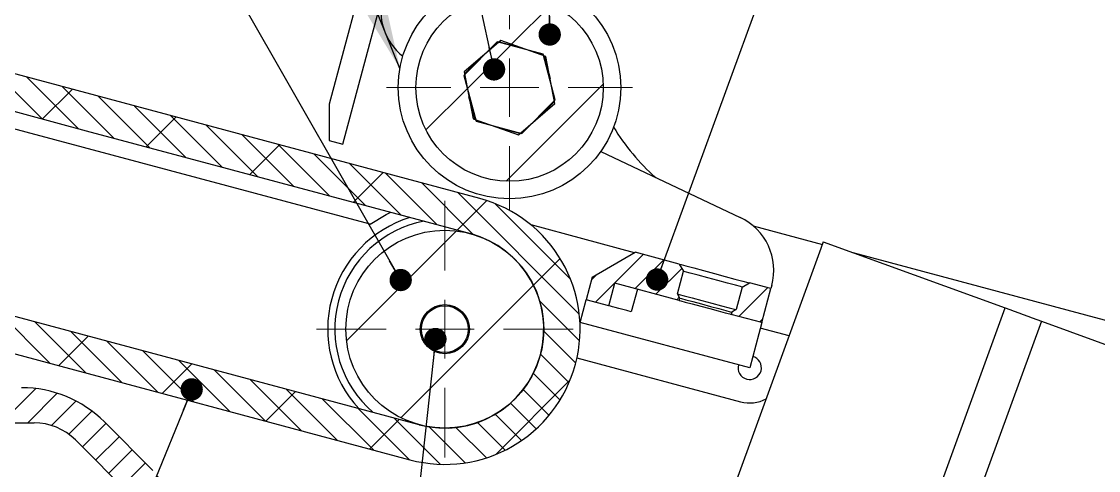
# Model space of a CAD drawing. Header units: millimetres. Extents: x 2 to 418, y 2 to 295.
# Drawn here: x 194.16 to 230.94, y 70.61 to 85.95 of the extents above; entities that cross this region are included whole.
import ezdxf

# ---------------------------------------------------------------- set-up
doc = ezdxf.new("R2010")
doc.units = ezdxf.units.MM
doc.dimstyles.new('SLDDIMSTYLE0', dxfattribs={"dimtxt": 0.18, "dimasz": 0.762, "dimexe": 0, "dimexo": 0.0625, "dimgap": 0, "dimtad": 0, "dimtih": 1, "dimtoh": 1, "dimdec": 0, "dimrnd": 1e-09, "dimzin": 0, "dimdsep": 46, "dimtxsty": 'Standard', "dimblk1": 'DOT', "dimblk2": 'DOT', "dimsah": 1, "dimcen": 0.09, "dimadec": 0, "dimazin": 0, "dimtfac": 0.762, "dimtdec": 0, "dimtofl": 0, "dimtmove": 0, "dimatfit": 3, "dimldrblk": 'DOT', "dimfxl": 1, "dimfrac": 2, "dimtolj": 1, "dimtzin": 0, "dimarcsym": 0})
doc.dimstyles.new('SLDDIMSTYLE1', dxfattribs={"dimtxt": 0.18, "dimasz": 3.556, "dimexe": 0, "dimexo": 0.0625, "dimgap": 0, "dimtad": 0, "dimtih": 1, "dimtoh": 1, "dimdec": 0, "dimrnd": 1e-09, "dimzin": 0, "dimdsep": 46, "dimtxsty": 'Standard', "dimsah": 1, "dimcen": 0.09, "dimadec": 0, "dimazin": 0, "dimtfac": 3.556, "dimtdec": 0, "dimtofl": 0, "dimtmove": 0, "dimatfit": 3, "dimfxl": 1, "dimfrac": 2, "dimtolj": 1, "dimtzin": 0, "dimarcsym": 0})
pattern_1 = [(45, (0, 0), (-2.245064030267288, 2.245064030267288), [])]
pattern_2 = [(45, (0, 0), (-0.4490128060534576, 0.4490128060534577), [])]

# ---------------------------------------------------------------- blocks, each defined once
blk = doc.blocks.new('_Dot')
at = {"color": 0, "linetype": 'ByBlock', "lineweight": -2}
blk.add_line((-0.5, 0), (-1, 0), dxfattribs=at)
at = {"color": 0, "linetype": 'ByBlock', "const_width": 0.5}
blk.add_lwpolyline([(-0.25, 0, 1), (0.25, 0, 1)], format="xyb", close=True, dxfattribs=at)
blk = doc.blocks.new('SW_CENTERMARKSYMBOL_1')
at = {"color": 0, "linetype": 'Continuous', "lineweight": 0}
for p, q in [((0, 2), (0, 4.38)), ((0, 0), (0, 1)), ((-2, 0), (-4.38, 0)), ((0, 0), (-1, 0)), ((0, 0), (0, -1)), ((0, 0), (1, 0)), ((2, 0), (4.38, 0)), ((0, -2), (0, -4.38))]:
    blk.add_line(p, q, dxfattribs=at)
blk = doc.blocks.new('SW_CENTERMARKSYMBOL_2')
at = {"color": 0, "linetype": 'Continuous', "lineweight": 0}
for p, q in [((0, 2), (0, 4.2)), ((0, 0), (0, 1)), ((-2, 0), (-4.2, 0)), ((0, 0), (-1, 0)), ((0, 0), (0, -1)), ((0, 0), (1, 0)), ((2, 0), (4.2, 0)), ((0, -2), (0, -4.2))]:
    blk.add_line(p, q, dxfattribs=at)

msp = doc.modelspace()

# ---------------------------------------------------------------- hatches: boundary and pattern name
at = {"linetype": 'Continuous', "lineweight": 18}
h = msp.add_hatch(dxfattribs=at)
h.set_pattern_fill('ANSI31', scale=0.2, angle=90, style=0)
h.set_pattern_definition([(135.0000000000002, (0, 0), (-0.4490128060534562, -0.4490128060534592), [])])
edge = h.paths.add_edge_path(flags=0)
edge.add_arc((208.6180599504416, 75.44248957656045), 4.619999999999999, 255.0000000000005, 435.0000000000009)
edge.add_line((209.8138039388153, 79.90506689401595), (196.6938124333214, 83.42055802261622))
edge.add_line((196.6938124333214, 83.42055802261622), (183.5738209278275, 86.93604915121651))
edge.add_arc((182.3780769394539, 82.47347183376102), 4.619999999999999, 74.99999999999976, 255.0000000000006)
edge.add_line((181.1823329510802, 78.01089451630553), (207.422315962068, 70.97991225910496))
edge = h.paths.add_edge_path(flags=0)
edge.add_line((183.2528853119004, 85.73830112661807), (196.3728768173943, 82.2228099980178))
edge.add_line((196.3728768173943, 82.2228099980178), (209.4928683228881, 78.7073188694175))
edge.add_arc((208.6180599504416, 75.44248957656045), 3.38, -105.00000000000091, 74.9999999999992, ccw=False)
edge.add_line((207.7432515779951, 72.1776602837034), (181.5032685670074, 79.20864254090397))
edge.add_arc((182.3780769394539, 82.47347183376102), 3.38, 74.99999999999909, 255, ccw=False)
h = msp.add_hatch(dxfattribs=at)
h.set_pattern_fill('ANSI31', style=0)
h.set_pattern_definition(pattern_1)
edge = h.paths.add_edge_path(flags=0)
edge.add_arc((208.6180599504415, 75.44248957656053), 4.619999999999999, 255.0000000000009, 435.0000000000006)
edge.add_line((209.8138039388152, 79.90506689401604), (196.6938124333213, 83.42055802261632))
edge.add_line((196.6938124333213, 83.42055802261632), (183.5738209278275, 86.9360491512166))
edge.add_arc((182.3780769394538, 82.47347183376111), 4.619999999999999, 75.0000000000001, 255.0000000000006)
edge.add_line((181.1823329510802, 78.01089451630561), (207.4223159620679, 70.97991225910505))
edge = h.paths.add_edge_path(flags=0)
edge.add_line((183.2528853119003, 85.73830112661815), (196.3728768173942, 82.22280999801787))
edge.add_line((196.3728768173942, 82.22280999801787), (209.4928683228881, 78.70731886941759))
edge.add_arc((208.6180599504415, 75.44248957656053), 3.38, -105.00000000000091, 74.9999999999992, ccw=False)
edge.add_line((207.743251577995, 72.17766028370349), (181.5032685670073, 79.20864254090405))
edge.add_arc((182.3780769394538, 82.47347183376111), 3.38, 74.99999999999949, 254.9999999999995, ccw=False)
h = msp.add_hatch(dxfattribs=at)
h.set_pattern_fill('ANSI31', style=0)
h.set_pattern_definition(pattern_1)
edge = h.paths.add_edge_path(flags=0)
edge.add_arc((210.8288922337088, 83.69342798472125), 3.2, 0, 360)
h.paths.add_polyline_path([(212.3757131038107, 83.14948080975797), (211.1312305969247, 82.08186822862741), (209.5844097268229, 82.62581540359068), (209.2820713636069, 84.23737515968452), (210.5265538704928, 85.30498774081508), (212.0733747405947, 84.7610405658518)], flags=0)
h = msp.add_hatch(dxfattribs=at)
h.set_pattern_fill('ANSI31', style=0)
h.set_pattern_definition(pattern_1)
h.paths.add_polyline_path([(211.2472941207199, 82.13193088441085), (212.3903893340187, 83.27502609770968), (211.9719874470069, 84.83652319802026), (210.4104903466963, 85.254925085032), (209.2673951333975, 84.11182987173316), (209.6857970204093, 82.5503327714226)], flags=0)
h = msp.add_hatch(dxfattribs=at)
h.set_pattern_fill('ANSI31', style=0)
h.set_pattern_definition(pattern_1)
edge = h.paths.add_edge_path(flags=0)
edge.add_arc((208.6180599504416, 75.4424895765604), 3.380000000000002, 0, 360)
edge = h.paths.add_edge_path(flags=0)
edge.add_arc((208.6180599504416, 75.4424895765604), 0.8400000000000001, 0, 360)
h = msp.add_hatch(dxfattribs=at)
h.set_pattern_fill('ANSI31', scale=0.2, style=0)
h.set_pattern_definition(pattern_2)
h.paths.add_polyline_path([(215.119460947993, 78.06930991092383), (213.6497671023231, 77.2207817735), (213.4427118662411, 76.44804111246874), (214.2154525272723, 76.24098587638672), (214.4225077633544, 77.01372653741798), (216.6248186472934, 76.42361911458421), (216.6455241709016, 76.50089318068734), (216.5606713571593, 76.64786256525434), (216.7677265932413, 77.42060322628558), (216.626305237004, 77.66555220056391)], flags=0)
h = msp.add_hatch(dxfattribs=at)
h.set_pattern_fill('ANSI31', scale=0.2, style=0)
h.set_pattern_definition(pattern_2)
h.paths.add_polyline_path([(218.4021221676653, 75.94739207159557), (219.4453220600575, 75.66786750288486), (219.7559049141805, 76.82697849443174), (219.0218012862009, 77.02368096870966), (218.7768523119225, 76.88225961247232), (218.5697970758405, 76.10951895144109), (218.4228276912735, 76.0246661376987)], flags=0)
h = msp.add_hatch(dxfattribs=at)
h.set_pattern_fill('ANSI31', style=0)
h.set_pattern_definition(pattern_1)
edge = h.paths.add_edge_path(flags=0)
edge.add_arc((208.6180599504416, 75.4424895765604), 0.8, 0, 360)
h = msp.add_hatch(dxfattribs=at)
h.set_pattern_fill('ANSI31', scale=0.2, style=0)
h.set_pattern_definition(pattern_2)
edge = h.paths.add_edge_path(flags=0)
edge.add_arc((194.1612057009492, 69.44248957656039), 4, 45.00000000000015, 90)
edge.add_line((194.1612057009492, 73.44248957656039), (175.8180599504416, 73.44248957656039))
edge.add_line((175.8180599504416, 73.44248957656039), (175.8180599504416, 72.24248957656039))
edge.add_line((175.8180599504416, 72.24248957656039), (194.5896328256954, 72.24248957656039))
edge.add_arc((194.5896328256954, 70.24248957656039), 2, 44.99999999999977, 89.9999999999992, ccw=False)
edge.add_line((196.0038463880684, 71.6567031389335), (198.0322735128147, 69.6282760141873))
edge.add_arc((196.6180599504416, 68.21406245181421), 2, -7.958078640513122e-13, 44.99999999999892, ccw=False)
edge.add_line((198.6180599504416, 68.21406245181421), (198.6180599504416, 63.4424895765604))
edge.add_line((198.6180599504416, 63.4424895765604), (208.6180599504416, 63.4424895765604))
edge.add_line((208.6180599504416, 63.4424895765604), (208.6180599504416, 65.04248957656038))
edge.add_line((208.6180599504416, 65.04248957656038), (199.8180599504416, 65.04248957656038))
edge.add_line((199.8180599504416, 65.04248957656038), (199.8180599504416, 67.78563532706801))
edge.add_arc((195.8180599504416, 67.78563532706801), 4, 0, 45.00000000000015)
edge.add_line((198.6464870751878, 70.6140624518142), (196.9896328256954, 72.27091670130659))

# ---------------------------------------------------------------- linework, layer by layer
at = {"color": 7, "linetype": 'Continuous', "lineweight": 25}
for p, q in [((207.8297243552, 94.9098597886), (204.6721318835, 83.125565541)), ((205.1342899078, 81.7593987706), (208.4161153394, 94.0073381784)), ((196.6938125068, 83.4205578687), (183.5738213831, 86.9360495033)), ((183.2528861338, 85.7383008721), (196.3728765124, 82.2228099825)), ((210.4104902693, 85.2549250843), (209.2673951392, 84.1118301871)), ((210.5265539238, 85.3049877705), (209.282071386, 84.2373754504)), ((211.9719876074, 84.8365228298), (210.4104902693, 85.2549250843)), ((210.4728544229, 85.2589200857), (211.2488014722, 85.0510056736)), ((212.0733747357, 84.7610402527), (210.5265539238, 85.3049877705)), ((209.2951172595, 84.1678362014), (209.8631499433, 84.7358692112)), ((212.3903894895, 83.275026423), (211.9719876074, 84.8365228298)), ((212.0066294545, 84.7845118167), (212.2145438665, 84.00856514)), ((212.3757129633, 83.1494811597), (212.0733747357, 84.7610402527)), ((206.0642922395, 79.0255427035), (186.3812314444, 84.2996034446)), ((209.282071386, 84.2373754504), (209.5844097534, 82.6258156123)), ((209.2673951392, 84.1118301871), (209.6857969747, 82.5503330352)), ((209.8138039098, 79.9050669792), (196.6938125068, 83.4205578687)), ((209.6511551277, 82.6023440482), (209.4432407157, 83.378290725)), ((211.1312305653, 82.0818680944), (212.3757129633, 83.1494811597)), ((211.2472940334, 82.1319307806), (212.3903894895, 83.275026423)), ((212.3626673692, 83.2190196636), (211.7946343594, 82.6509873988)), ((204.6721318835, 83.125565541), (204.6721318835, 81.8832341256)), ((209.5844097534, 82.6258156123), (211.1312305653, 82.0818680944)), ((209.6857969747, 82.5503330352), (211.2472940334, 82.1319307806)), ((211.6920905286, 82.576727462), (211.7023937502, 82.5718555274)), ((196.3728765124, 82.2228099825), (209.492868288, 78.7073187204)), ((211.1849300661, 82.1279357793), (210.4089830169, 82.3358501913)), ((204.6721318835, 81.8832341256), (205.1342899078, 81.7593987706)), ((213.9412941509, 81.513300878), (218.7076116079, 79.2597796442)), ((207.7432516129, 72.1776604327), (181.5032692724, 79.2086425843)), ((215.0949658924, 78.0551677244), (211.5641998225, 79.0012336942)), ((219.1529655927, 78.9713646891), (221.5130837732, 78.3389730053)), ((221.5451212698, 78.4269963997), (221.4630367332, 78.201470119)), ((221.5451212698, 78.4269963997), (227.7585731917, 76.1654847907)), ((181.1823340231, 78.0108945119), (207.422315991, 70.979912174)), ((213.6497670883, 77.22078186), (215.1194611662, 78.0693098577)), ((216.6263053292, 77.6655522781), (215.1194611662, 78.0693098577)), ((221.4630367332, 78.201470119), (215.580290007, 62.0387565019)), ((222.5512327724, 78.0608016672), (249.7638823563, 70.7691937359)), ((216.6263053292, 77.6655522781), (216.7677262896, 77.4206032651)), ((216.5606716746, 76.6478625732), (216.7677262896, 77.4206032651)), ((213.6497670883, 77.22078186), (213.4427117282, 76.4480410749)), ((214.2154524201, 76.2409859011), (214.4225077802, 77.0137264999)), ((216.6248189383, 76.4236190962), (214.4225077802, 77.0137264999)), ((218.7768520885, 76.8822596083), (218.5697967285, 76.1095189629)), ((218.7768520885, 76.8822596083), (219.0218011015, 77.0236810344)), ((219.7559045726, 76.8269785354), (219.0218011015, 77.0236810344)), ((219.7845945233, 76.9340487803), (219.7559045726, 76.8269785354)), ((215.1952484721, 76.8066713261), (214.988193112, 76.0339306342)), ((216.6455241018, 76.5008931654), (216.5606716746, 76.6478625732)), ((219.445321905, 75.6678674976), (219.7559045726, 76.8269785354)), ((213.2356567406, 75.6753004529), (213.4427117282, 76.4480410749)), ((214.2154524201, 76.2409859011), (213.4427117282, 76.4480410749)), ((216.6248189383, 76.4236190962), (216.6455241018, 76.5008931654)), ((221.793742674, 59.7772460105), (227.7585731917, 76.1654847907)), ((218.4228273207, 76.0246661166), (218.4021221572, 75.947392094)), ((219.445321905, 75.6678674976), (218.4021221572, 75.947392094)), ((218.5697967285, 76.1095189629), (218.4228273207, 76.0246661166)), ((213.2356567406, 75.6753004529), (213.2321426743, 75.6762419967)), ((219.0312119299, 74.1223862069), (213.2356567406, 75.6753004529)), ((219.445321905, 75.6678674976), (219.0312119299, 74.1223862069)), ((220.3748645359, 75.2117421618), (219.3935582512, 75.4746823741)), ((228.9944501692, 75.7156626694), (223.0296181613, 59.3274231674)), ((228.9944501692, 75.7156626694), (248.3559789234, 68.668642235)), ((213.1325150007, 74.4606057788), (218.7206285172, 72.9632751691)), ((175.8180590445, 72.2424894246), (194.5896329456, 72.2424894246)), ((196.989632594, 72.2709167423), (198.6464867466, 70.6140625896)), ((196.0038470202, 71.6567031714), (198.0322735482, 69.6282758983))]:
    msp.add_line(p, q, dxfattribs=at)
at = {"color": 7, "linetype": 'Continuous', "lineweight": 25, "flags": 128}
for points in [[(206.0642922395, 79.0255427035), (206.6204147511, 79.362874073), (206.7718362534, 79.436417264)], [(216.6263053292, 77.6655522781), (216.6849272424, 77.6498444053), (216.8550545448, 77.6042589592), (217.1200344437, 77.5332577201), (217.4539284879, 77.4437911483), (217.8240532154, 77.3446166562), (218.1941779428, 77.2454419779), (218.528071987, 77.1559754061), (218.7930518859, 77.084974167), (218.9631791883, 77.0393887209), (219.0218011015, 77.0236810344)], [(218.7768520885, 76.8822596083), (218.7162699276, 76.8984926539), (218.5418294841, 76.9452338713), (218.2745711976, 77.0168454992), (217.9467300051, 77.1046902659), (217.5978491181, 77.1981727006), (217.2700079256, 77.286017281), (217.0027496391, 77.357628909), (216.8283091956, 77.4043701263), (216.7677262896, 77.4206032651)], [(216.5606716746, 76.6478625732), (216.6212538355, 76.6316295276), (216.795694279, 76.5848883102), (217.0629525655, 76.5132766823), (217.390793758, 76.4254319156), (217.739674645, 76.331949574), (218.0675158375, 76.2441049004), (218.334774124, 76.1724931794), (218.5092145675, 76.1257520086), (218.5697967285, 76.1095189629)], [(214.988193112, 76.0339306342), (214.8374388092, 76.074325121), (214.692478078, 76.1131672329), (214.5588813448, 76.1489643855), (214.4417831772, 76.1803407828), (214.345682981, 76.2060907809), (214.2742740088, 76.2252247567), (214.2303006822, 76.2370073842), (214.2154524201, 76.2409859011)], [(216.6248189383, 76.4236190962), (216.6784109646, 76.4092591266), (216.8327236646, 76.3679111051), (217.0691447431, 76.3045623573), (217.3591578477, 76.2268535467), (217.6677832478, 76.1441575969), (217.9577963525, 76.0664488329), (218.1942174309, 76.0031000385), (218.348530131, 75.9617520636), (218.4021221572, 75.947392094)], [(216.6455241018, 76.5008931654), (216.6991161281, 76.4865331957), (216.8534288281, 76.4451851743), (217.0898499065, 76.3818364265), (217.3798630112, 76.3041276159), (217.6884884113, 76.2214316661), (217.978501516, 76.1437229021), (218.2149225944, 76.0803741077), (218.3692352944, 76.0390261328), (218.4228273207, 76.0246661166)], [(227.7585731917, 76.1654847907), (227.9119031602, 76.1096772412), (228.0656950646, 76.0537018208), (228.2198818499, 75.9975823248), (228.3743979507, 75.9413426882), (228.5291792923, 75.8850068925), (228.6841603094, 75.8285989426), (228.8392709666, 75.7721428434), (228.9944501692, 75.7156626694)]]:
    msp.add_lwpolyline(points, dxfattribs=at)
at = {"color": 7, "linetype": 'Continuous', "lineweight": 25}
for centre, radius in [((210.8288922337, 83.6934279847), 3.800000000000009), ((210.8288922337, 83.6934279847), 3.2), ((208.6180599504, 75.4424895766), 3.379999999999995), ((208.6180599504, 75.4424895766), 0.8400000000000034), ((208.6180599504, 75.4424895766), 0.799999999999982)]:
    msp.add_circle(centre, radius, dxfattribs=at)
for centre, radius, start, end in [((208.4298985782, 86.3313716907), 1.999999999999996, 165, 231.4578692653), ((220.5551263707, 86.0496453424), 7.200000000000023, 210.9687656295, 228.8973584741), ((208.6180599504, 75.4424895766), 4.619999999999999, 255, 75), ((208.6180599504, 75.4424895766), 4.000000000000008, 107.3280641222, 222.6719358778), ((217.8527426522, 77.4516868479), 2.000000000000022, 345, 64.6951535312), ((208.6180599504, 75.4424895766), 3.380000000000008, 255, 75), ((219.0312115879, 74.1223861808), 0.4000000000000297, 165, 75), ((194.1612057009, 69.4424895766), 4.000000000000012, 45, 90), ((219.0312115879, 74.1223861808), 1.200000000000001, 255, 297.8763638347), ((194.5896328257, 70.2424895766), 2, 45, 90)]:
    msp.add_arc(centre, radius, start, end, dxfattribs=at)
at = {"color": 8, "linetype": 'Continuous', "lineweight": 25}
msp.add_arc((208.6180599504, 75.4424895766), 3.756862745098035, 100.8830647669, 229.1169352331, dxfattribs=at)

# ---------------------------------------------------------------- block references
at = {"color": 7, "linetype": 'Continuous', "lineweight": 0}
for name, p in [('SW_CENTERMARKSYMBOL_2', (210.8288922337, 83.6934279847)), ('SW_CENTERMARKSYMBOL_1', (208.6180599504, 75.4424895766))]:
    msp.add_blockref(name, p, dxfattribs=at)

# ---------------------------------------------------------------- leaders
for points, dimstyle in [([(207.1112385797, 77.1207555888), (174.3350063158, 134.4496677929)], 'SLDDIMSTYLE0'), ([(207.0850249736, 84.3441644437), (187.0702916302, 134.1549970289)], 'SLDDIMSTYLE1'), ([(210.2999915373, 84.3172857596), (199.5401542139, 133.9115677753)], 'SLDDIMSTYLE0'), ([(215.8686684115, 77.1377022646), (236.6729245453, 134.0987132611)], 'SLDDIMSTYLE0'), ([(212.2010994508, 85.5095059766), (211.7986209255, 133.7996348461)], 'SLDDIMSTYLE0'), ([(208.2971674483, 75.1058477005), (203.9098159022, 34.763090972)], 'SLDDIMSTYLE0'), ([(199.9725539065, 73.3840597843), (184.0834534599, 34.4268488589)], 'SLDDIMSTYLE0')]:
    msp.add_leader(points, dimstyle=dimstyle, dxfattribs=at)

doc.saveas('drawing.dxf')
